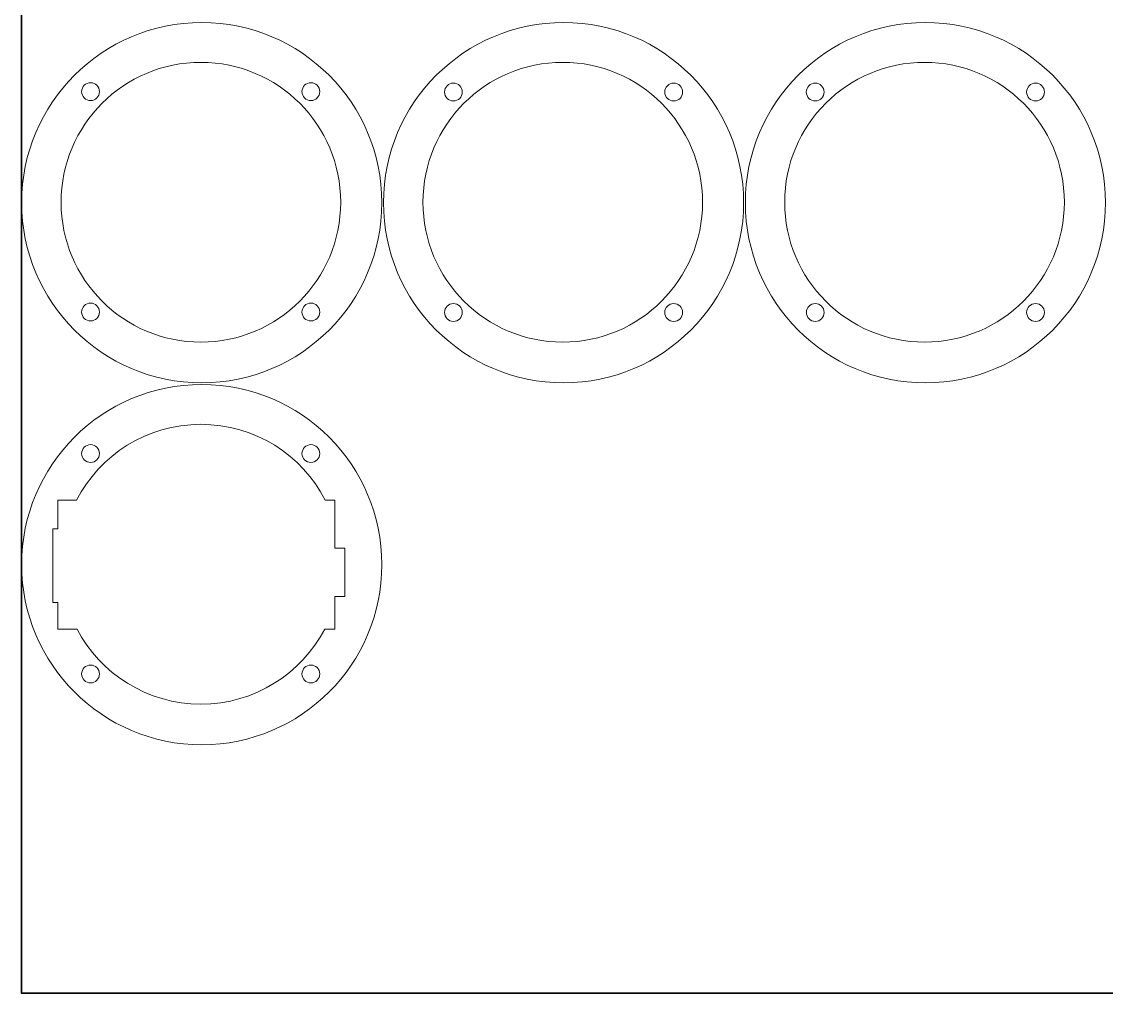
# Model space of a CAD drawing. Header units: inches. Extents: x -6.7 to 16.9, y -9 to 6.7.
# Drawn here: x -6.73 to 3.36, y -9.02 to 0.01 of the extents above; entities that cross this region are included whole.
import ezdxf

# ---------------------------------------------------------------- set-up
doc = ezdxf.new("R2010")
doc.units = ezdxf.units.IN
doc.header["$MEASUREMENT"] = 0
for name, color, linetype in [('800x600', 7, 'Continuous'), ('Layer10', 7, 'Continuous'), ('Layer11', 7, 'Continuous'), ('Layer13', 7, 'Continuous'), ('Layer5', 7, 'Continuous'), ('Layer9', 7, 'Continuous')]:
    doc.layers.add(name, color=color, linetype=linetype)

# ---------------------------------------------------------------- blocks, each defined once
blk = doc.blocks.new('block 2')
at = {"layer": 'Layer13', "color": 22, "lineweight": 9, "true_color": 0xed1f24}
blk.add_open_spline([(-3.725, -4.886), (-3.725, -4.886), (-3.725, -5.335), (-3.725, -5.335), (-3.725, -5.335), (-3.816, -5.335), (-3.816, -5.335), (-3.816, -5.335), (-3.816, -5.638), (-3.816, -5.638), (-3.816, -5.638), (-3.911, -5.638), (-3.911, -5.638), (-4.128, -6.053), (-4.562, -6.336), (-5.063, -6.336), (-5.563, -6.336), (-5.998, -6.053), (-6.215, -5.638), (-6.215, -5.638), (-6.393, -5.638), (-6.393, -5.638), (-6.393, -5.638), (-6.393, -5.391), (-6.393, -5.391), (-6.393, -5.391), (-6.439, -5.391), (-6.439, -5.391), (-6.439, -5.391), (-6.439, -4.706), (-6.439, -4.706), (-6.439, -4.706), (-6.393, -4.706), (-6.393, -4.706), (-6.393, -4.706), (-6.393, -4.44), (-6.393, -4.44), (-6.393, -4.44), (-6.219, -4.44), (-6.219, -4.44), (-6.003, -4.021), (-5.566, -3.735), (-5.063, -3.735), (-4.559, -3.735), (-4.122, -4.021), (-3.907, -4.44), (-3.907, -4.44), (-3.816, -4.44), (-3.816, -4.44), (-3.816, -4.44), (-3.816, -4.886), (-3.816, -4.886), (-3.816, -4.886), (-3.725, -4.886), (-3.725, -4.886)], degree=3, knots=[0, 0, 0, 0, 1, 1, 1, 2, 2, 2, 3, 3, 3, 4, 4, 4, 5, 5, 5, 6, 6, 6, 7, 7, 7, 8, 8, 8, 9, 9, 9, 10, 10, 10, 11, 11, 11, 12, 12, 12, 13, 13, 13, 14, 14, 14, 15, 15, 15, 16, 16, 16, 17, 17, 17, 18, 18, 18, 18], dxfattribs=at)

msp = doc.modelspace()

# ---------------------------------------------------------------- linework, layer by layer
at = {"layer": '800x600', "color": 30, "lineweight": 35, "true_color": 0xf7931d}
msp.add_lwpolyline([(16.897, -9.024), (-6.73, -9.024), (-6.73, 6.722), (16.897, 6.722), (16.897, -9.024)], dxfattribs=at)
at = {"layer": 'Layer10', "color": 22, "lineweight": 9, "true_color": 0xed1f24}
for points in [[(-0.016, -1.674), (-0.016, -2.599), (-0.765, -3.349), (-1.69, -3.349), (-2.615, -3.349), (-3.365, -2.599), (-3.365, -1.674), (-3.365, -0.75), (-2.615, 0), (-1.69, 0), (-0.765, 0), (-0.016, -0.75), (-0.016, -1.674)], [(-0.398, -1.671), (-0.398, -2.389), (-0.98, -2.971), (-1.698, -2.971), (-2.416, -2.971), (-2.998, -2.389), (-2.998, -1.671), (-2.998, -0.952), (-2.416, -0.37), (-1.698, -0.37), (-0.98, -0.37), (-0.398, -0.952), (-0.398, -1.671)], [(-2.632, -0.646), (-2.632, -0.692), (-2.669, -0.729), (-2.715, -0.729), (-2.76, -0.729), (-2.797, -0.692), (-2.797, -0.646), (-2.797, -0.6), (-2.76, -0.563), (-2.715, -0.563), (-2.669, -0.563), (-2.632, -0.6), (-2.632, -0.646)], [(-0.749, -0.646), (-0.749, -0.692), (-0.712, -0.729), (-0.666, -0.729), (-0.62, -0.729), (-0.583, -0.692), (-0.583, -0.646), (-0.583, -0.6), (-0.62, -0.563), (-0.666, -0.563), (-0.712, -0.563), (-0.749, -0.6), (-0.749, -0.646)], [(-2.632, -2.695), (-2.632, -2.649), (-2.669, -2.612), (-2.715, -2.612), (-2.76, -2.612), (-2.797, -2.649), (-2.797, -2.695), (-2.797, -2.741), (-2.76, -2.778), (-2.715, -2.778), (-2.669, -2.778), (-2.632, -2.741), (-2.632, -2.695)], [(-0.749, -2.695), (-0.749, -2.649), (-0.712, -2.612), (-0.666, -2.612), (-0.62, -2.612), (-0.583, -2.649), (-0.583, -2.695), (-0.583, -2.741), (-0.62, -2.778), (-0.666, -2.778), (-0.712, -2.778), (-0.749, -2.741), (-0.749, -2.695)]]:
    msp.add_open_spline(points, degree=3, knots=[0, 0, 0, 0, 1, 1, 1, 2, 2, 2, 3, 3, 3, 4, 4, 4, 4], dxfattribs=at)
at = {"layer": 'Layer11', "color": 22, "lineweight": 9, "true_color": 0xed1f24}
for points in [[(3.349, -1.674), (3.349, -2.599), (2.599, -3.349), (1.674, -3.349), (0.75, -3.349), (0, -2.599), (0, -1.674), (0, -0.75), (0.75, 0), (1.674, 0), (2.599, 0), (3.349, -0.75), (3.349, -1.674)], [(2.967, -1.671), (2.967, -2.389), (2.385, -2.971), (1.667, -2.971), (0.949, -2.971), (0.366, -2.389), (0.366, -1.671), (0.366, -0.952), (0.949, -0.37), (1.667, -0.37), (2.385, -0.37), (2.967, -0.952), (2.967, -1.671)], [(0.733, -0.646), (0.733, -0.692), (0.696, -0.729), (0.65, -0.729), (0.604, -0.729), (0.567, -0.692), (0.567, -0.646), (0.567, -0.6), (0.604, -0.563), (0.65, -0.563), (0.696, -0.563), (0.733, -0.6), (0.733, -0.646)], [(2.616, -0.646), (2.616, -0.692), (2.653, -0.729), (2.699, -0.729), (2.745, -0.729), (2.782, -0.692), (2.782, -0.646), (2.782, -0.6), (2.745, -0.563), (2.699, -0.563), (2.653, -0.563), (2.616, -0.6), (2.616, -0.646)], [(0.733, -2.695), (0.733, -2.649), (0.696, -2.612), (0.65, -2.612), (0.605, -2.612), (0.568, -2.649), (0.568, -2.695), (0.568, -2.741), (0.605, -2.778), (0.65, -2.778), (0.696, -2.778), (0.733, -2.741), (0.733, -2.695)], [(2.616, -2.695), (2.616, -2.649), (2.653, -2.612), (2.699, -2.612), (2.745, -2.612), (2.782, -2.649), (2.782, -2.695), (2.782, -2.741), (2.745, -2.778), (2.699, -2.778), (2.653, -2.778), (2.616, -2.741), (2.616, -2.695)]]:
    msp.add_open_spline(points, degree=3, knots=[0, 0, 0, 0, 1, 1, 1, 2, 2, 2, 3, 3, 3, 4, 4, 4, 4], dxfattribs=at)
at = {"layer": 'Layer13', "color": 22, "lineweight": 9, "true_color": 0xed1f24}
for points in [[(-3.381, -5.039), (-3.381, -5.964), (-4.13, -6.714), (-5.055, -6.714), (-5.98, -6.714), (-6.73, -5.964), (-6.73, -5.039), (-6.73, -4.114), (-5.98, -3.365), (-5.055, -3.365), (-4.13, -3.365), (-3.381, -4.114), (-3.381, -5.039)], [(-6.006, -4.007), (-6.006, -4.053), (-6.043, -4.09), (-6.089, -4.09), (-6.135, -4.09), (-6.172, -4.053), (-6.172, -4.007), (-6.172, -3.961), (-6.135, -3.924), (-6.089, -3.924), (-6.043, -3.924), (-6.006, -3.961), (-6.006, -4.007)], [(-4.123, -4.007), (-4.123, -4.053), (-4.086, -4.09), (-4.04, -4.09), (-3.995, -4.09), (-3.958, -4.053), (-3.958, -4.007), (-3.958, -3.961), (-3.995, -3.924), (-4.04, -3.924), (-4.086, -3.924), (-4.123, -3.961), (-4.123, -4.007)], [(-6.007, -6.056), (-6.007, -6.01), (-6.044, -5.973), (-6.089, -5.973), (-6.135, -5.973), (-6.172, -6.01), (-6.172, -6.056), (-6.172, -6.101), (-6.135, -6.139), (-6.089, -6.139), (-6.044, -6.139), (-6.007, -6.101), (-6.007, -6.056)], [(-4.123, -6.056), (-4.123, -6.01), (-4.086, -5.973), (-4.04, -5.973), (-3.995, -5.973), (-3.958, -6.01), (-3.958, -6.056), (-3.958, -6.101), (-3.995, -6.139), (-4.04, -6.139), (-4.086, -6.139), (-4.123, -6.101), (-4.123, -6.056)]]:
    msp.add_open_spline(points, degree=3, knots=[0, 0, 0, 0, 1, 1, 1, 2, 2, 2, 3, 3, 3, 4, 4, 4, 4], dxfattribs=at)
at = {"layer": 'Layer5', "color": 22, "lineweight": 9, "true_color": 0xed1f24}
for points in [[(-6.006, -0.642), (-6.006, -0.688), (-6.043, -0.725), (-6.089, -0.725), (-6.135, -0.725), (-6.172, -0.688), (-6.172, -0.642), (-6.172, -0.597), (-6.135, -0.559), (-6.089, -0.559), (-6.043, -0.559), (-6.006, -0.597), (-6.006, -0.642)], [(-4.123, -0.642), (-4.123, -0.688), (-4.086, -0.725), (-4.04, -0.725), (-3.995, -0.725), (-3.958, -0.688), (-3.958, -0.642), (-3.958, -0.597), (-3.995, -0.559), (-4.04, -0.559), (-4.086, -0.559), (-4.123, -0.597), (-4.123, -0.642)], [(-6.007, -2.691), (-6.007, -2.645), (-6.044, -2.608), (-6.089, -2.608), (-6.135, -2.608), (-6.172, -2.645), (-6.172, -2.691), (-6.172, -2.737), (-6.135, -2.774), (-6.089, -2.774), (-6.044, -2.774), (-6.007, -2.737), (-6.007, -2.691)], [(-4.123, -2.691), (-4.123, -2.645), (-4.086, -2.608), (-4.04, -2.608), (-3.995, -2.608), (-3.958, -2.645), (-3.958, -2.691), (-3.958, -2.737), (-3.995, -2.774), (-4.04, -2.774), (-4.086, -2.774), (-4.123, -2.737), (-4.123, -2.691)]]:
    msp.add_open_spline(points, degree=3, knots=[0, 0, 0, 0, 1, 1, 1, 2, 2, 2, 3, 3, 3, 4, 4, 4, 4], dxfattribs=at)
at = {"layer": 'Layer9', "color": 22, "lineweight": 9, "true_color": 0xed1f24}
for points in [[(-3.381, -1.674), (-3.381, -2.599), (-4.13, -3.349), (-5.055, -3.349), (-5.98, -3.349), (-6.73, -2.599), (-6.73, -1.674), (-6.73, -0.75), (-5.98, 0), (-5.055, 0), (-4.13, 0), (-3.381, -0.75), (-3.381, -1.674)], [(-3.763, -1.671), (-3.763, -2.389), (-4.345, -2.971), (-5.063, -2.971), (-5.781, -2.971), (-6.363, -2.389), (-6.363, -1.671), (-6.363, -0.952), (-5.781, -0.37), (-5.063, -0.37), (-4.345, -0.37), (-3.763, -0.952), (-3.763, -1.671)]]:
    msp.add_open_spline(points, degree=3, knots=[0, 0, 0, 0, 1, 1, 1, 2, 2, 2, 3, 3, 3, 4, 4, 4, 4], dxfattribs=at)

# ---------------------------------------------------------------- block references
at = {"layer": 'Layer13'}
msp.add_blockref('block 2', (0, 0), dxfattribs=at)

doc.saveas('drawing.dxf')
